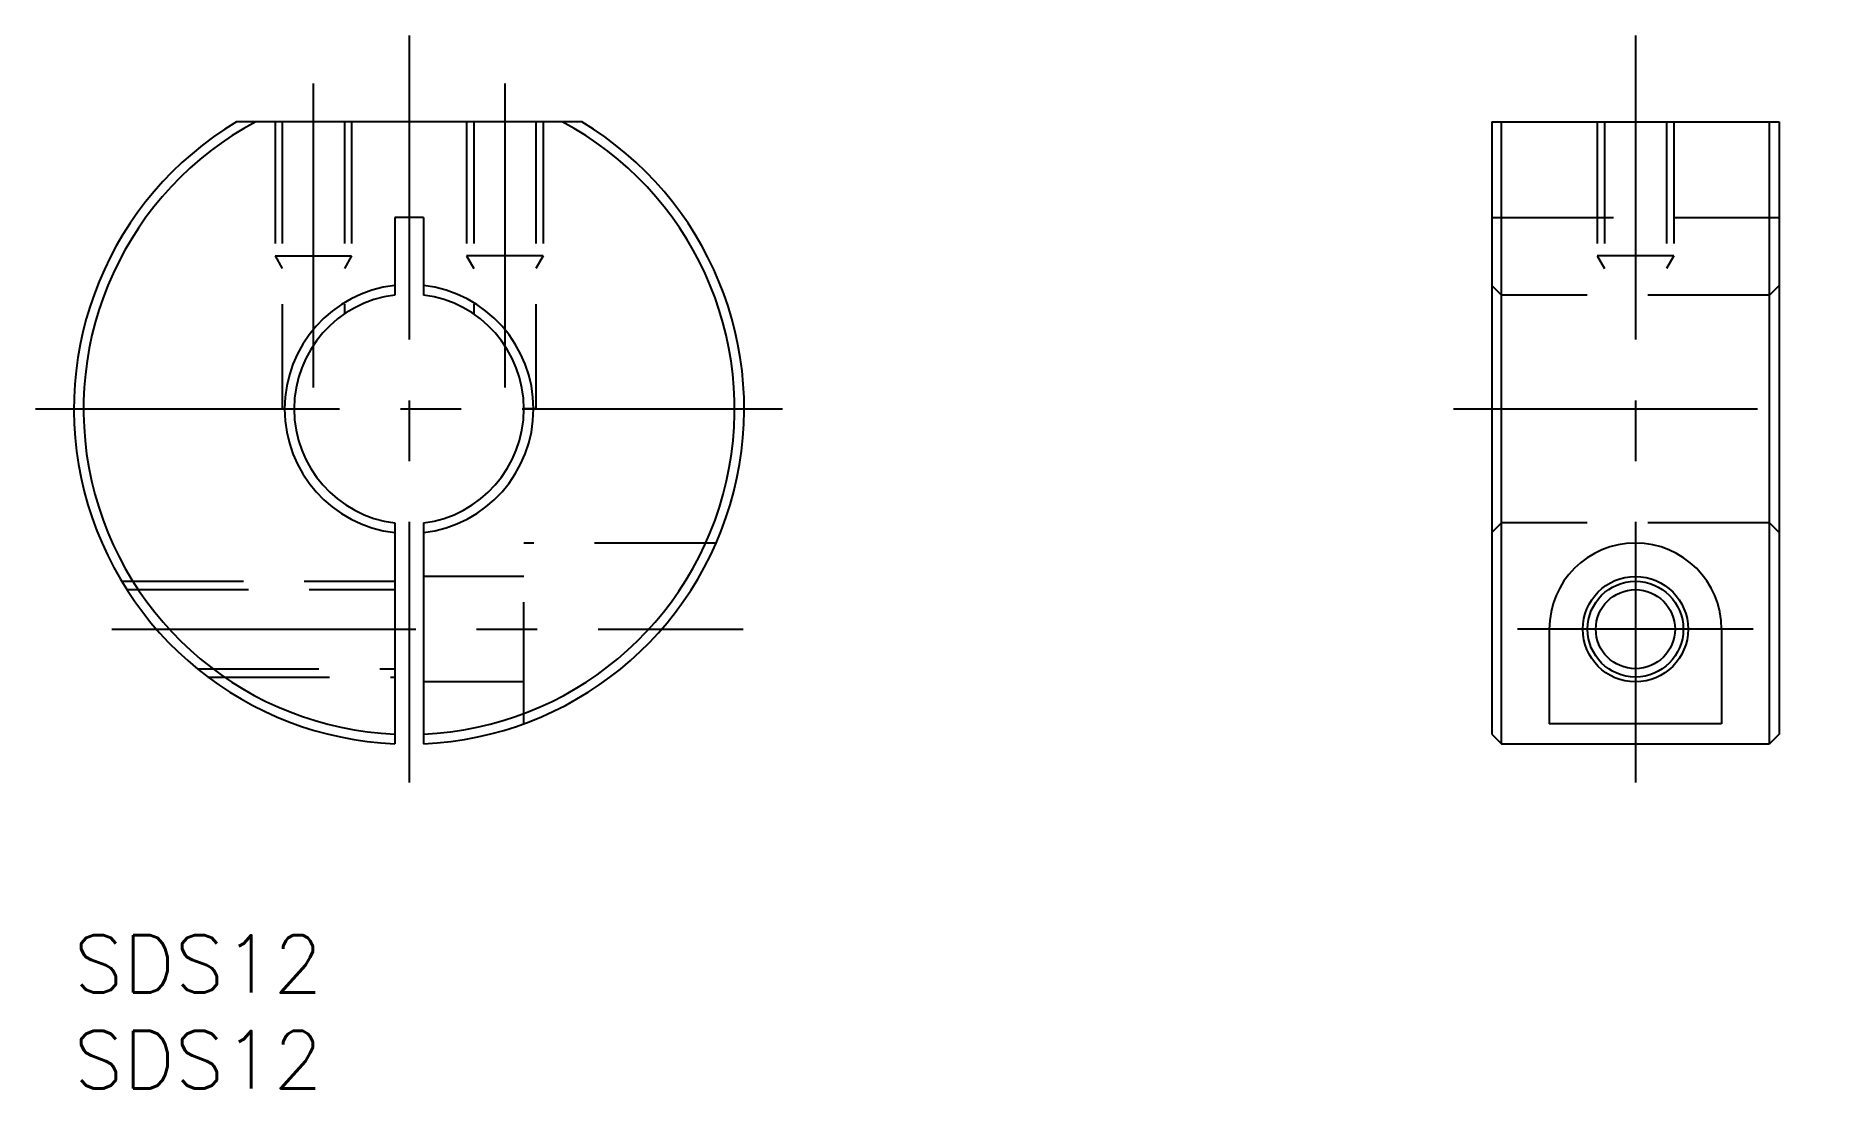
# Model space of a CAD drawing. Extents: x -2 to 91, y -8 to 47.
import ezdxf

# ---------------------------------------------------------------- set-up
doc = ezdxf.new("R2010")
doc.units = 0
doc.header["$LTSCALE"] = 0.5
doc.linetypes.add('CENTER', pattern=[50.8, 31.75, -6.35, 6.35, -6.35])
doc.linetypes.add('DASHED', pattern=[19.05, 12.7, -6.35])
for name, color, linetype in [('MSM_CENTER', 1, 'CENTER'), ('MSM_CONTINUOUS', 7, 'CONTINUOUS'), ('MSM_DASHED', 4, 'DASHED'), ('MSM_NARROW', 5, 'CONTINUOUS'), ('MSM_PART_NUMBER', 7, 'CONTINUOUS')]:
    doc.layers.add(name, color=color, linetype=linetype)
doc.styles.get("Standard").update_dxf_attribs({"font": 'txt.shx', "height": 3, "bigfont": 'bigfont.shx'})

# ---------------------------------------------------------------- blocks, each defined once
blk = doc.blocks.new('*U28')
at = {"layer": 'MSM_PART_NUMBER'}
blk.add_text('SDS12', height=3, dxfattribs=at).set_placement((0, -3))
blk = doc.blocks.new('*U29')
at = {"layer": 'MSM_PART_NUMBER'}
blk.add_text('SDS12', height=3, dxfattribs=at).set_placement((0, -8))

msp = doc.modelspace()

# ---------------------------------------------------------------- linework, layer by layer
at = {"layer": 'MSM_CENTER'}
for p, q in [((17.5, 46.984), (17.5, 7.984)), ((81.542, 46.984), (81.542, 7.984)), ((12.5, 44.484), (12.5, 26.234)), ((22.5, 44.484), (22.5, 26.234)), ((-2, 27.484), (37, 27.484)), ((72.042, 27.484), (91.042, 27.484)), ((1.973, 15.984), (34.942, 15.984)), ((87.695, 15.984), (75.389, 15.984))]:
    msp.add_line(p, q, dxfattribs=at)
at = {"layer": 'MSM_CONTINUOUS'}
for p, q in [((26.514, 42.484), (8.486, 42.484)), ((74.042, 42.484), (74.042, 10.5)), ((74.042, 42.484), (89.042, 42.484)), ((74.542, 10), (74.542, 42.484)), ((88.542, 10), (88.542, 42.484)), ((89.042, 42.484), (89.042, 10.5)), ((16.75, 37.484), (16.75, 33.437)), ((18.25, 37.484), (16.75, 37.484)), ((18.25, 37.484), (18.25, 33.437)), ((16.75, 21.531), (16.75, 10)), ((18.25, 21.531), (18.25, 10)), ((77.042, 15.984), (77.042, 11.045)), ((86.042, 15.984), (86.042, 11.045)), ((74.042, 10.5), (74.542, 10)), ((86.042, 11.045), (77.042, 11.045)), ((89.042, 10.5), (88.542, 10)), ((74.542, 10), (88.542, 10))]:
    msp.add_line(p, q, dxfattribs=at)
for radius in [2.75, 2.067]:
    msp.add_circle((81.542, 15.984), radius, dxfattribs=at)
for centre, radius, start, end in [((17.5, 27.484), 17.5, 121.00272, 267.54371), ((17.5, 27.484), 17, 118.07249, 267.47142), ((17.5, 27.484), 17.5, 272.45629, 58.99728), ((17.5, 27.484), 17, 272.52858, 61.92751), ((17.5, 27.484), 6.5, 96.62581, 263.37419), ((17.5, 27.484), 6.5, 276.62581, 83.37419), ((17.5, 27.484), 6, 97.18076, 262.81924), ((17.5, 27.484), 6, 277.18076, 82.81924), ((81.542, 15.984), 4.5, 0, 180)]:
    msp.add_arc(centre, radius, start, end, dxfattribs=at)
at = {"layer": 'MSM_DASHED'}
for p, q in [((10.5, 42.484), (10.5, 35.484)), ((10.879, 42.484), (10.879, 27.484)), ((14.121, 42.484), (14.121, 32.442)), ((14.5, 42.484), (14.5, 35.484)), ((20.5, 42.484), (20.5, 35.484)), ((20.879, 42.484), (20.879, 32.442)), ((24.121, 42.484), (24.121, 27.484)), ((24.5, 42.484), (24.5, 35.484)), ((79.542, 42.484), (79.542, 35.484)), ((79.921, 42.484), (79.921, 33.437)), ((83.163, 42.484), (83.163, 33.437)), ((83.542, 42.484), (83.542, 35.484)), ((74.042, 37.484), (89.042, 37.484)), ((10.5, 35.484), (14.5, 35.484)), ((10.5, 35.484), (10.879, 34.827)), ((14.5, 35.484), (14.121, 34.827)), ((24.5, 35.484), (20.5, 35.484)), ((20.5, 35.484), (20.879, 34.827)), ((24.5, 35.484), (24.121, 34.827)), ((83.542, 35.484), (79.542, 35.484)), ((79.542, 35.484), (79.921, 34.827)), ((83.542, 35.484), (83.163, 34.827)), ((74.542, 33.437), (74.042, 33.941)), ((88.542, 33.437), (89.042, 33.941)), ((88.542, 33.437), (74.542, 33.437)), ((10.879, 27.484), (11.5, 27.484)), ((24.121, 27.484), (23.5, 27.484)), ((74.542, 21.531), (74.042, 21.027)), ((88.542, 21.531), (74.542, 21.531)), ((88.542, 21.531), (89.042, 21.027)), ((33.539, 20.484), (23.5, 20.484)), ((23.5, 11.045), (23.5, 20.484)), ((23.5, 18.734), (18.25, 18.734)), ((2.5, 18.484), (16.75, 18.484)), ((2.76, 18.051), (16.75, 18.051)), ((6.446, 13.917), (16.75, 13.917)), ((7, 13.484), (16.75, 13.484)), ((23.5, 13.234), (18.25, 13.234))]:
    msp.add_line(p, q, dxfattribs=at)
at = {"layer": 'MSM_NARROW'}
msp.add_circle((81.542, 15.984), 2.5, dxfattribs=at)

# ---------------------------------------------------------------- block references
at = {"layer": 'MSM_CONTINUOUS'}
for name in ['*U28', '*U29']:
    msp.add_blockref(name, (0, 0), dxfattribs=at)

doc.saveas('drawing.dxf')
